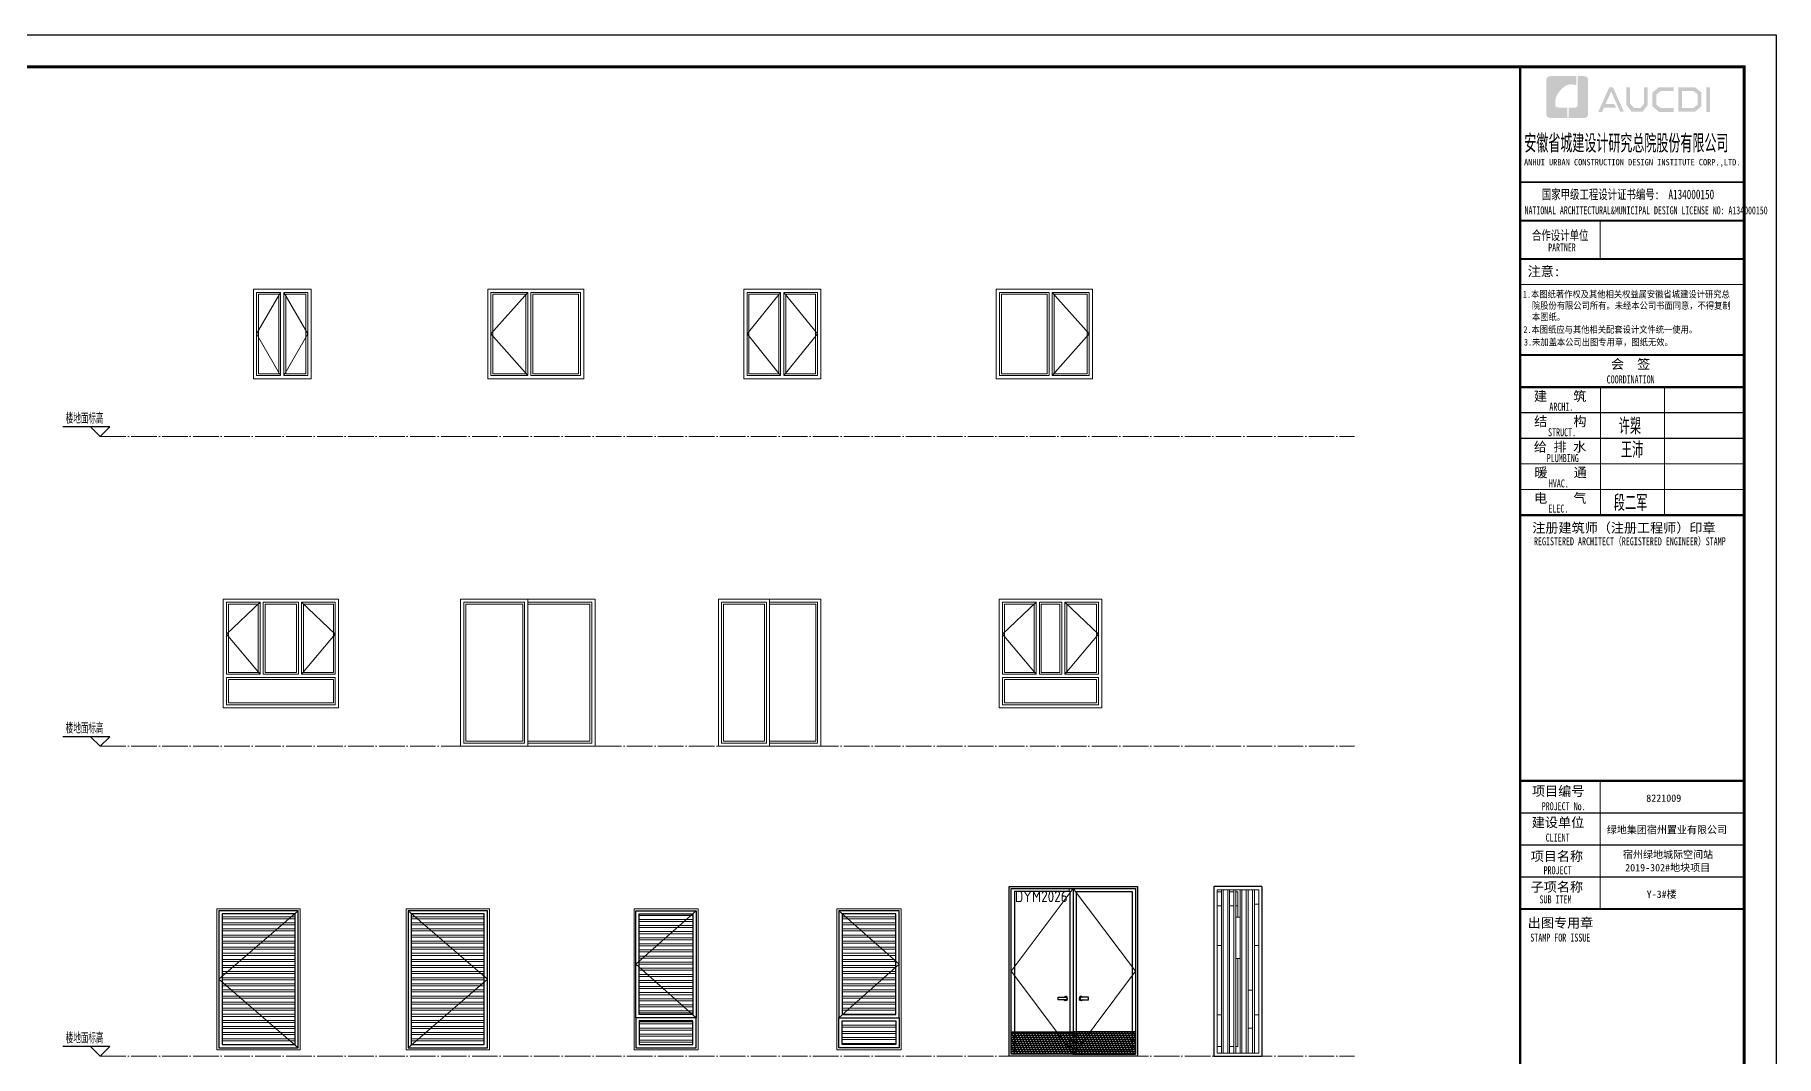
# Model space of a CAD drawing. Extents: x -518115 to 1124316, y -209821 to 1628073.
# Drawn here: x 828465 to 855664, y 810626 to 826574 of the extents above; entities that cross this region are included whole.
import ezdxf

# ---------------------------------------------------------------- set-up
doc = ezdxf.new("R2010")
doc.units = 0
doc.header["$LTSCALE"] = 1000
doc.header["$MEASUREMENT"] = 0
doc.linetypes.add('DOTE', pattern=[2.42, 2, -0.2, 0.02, -0.2])
for name, color, linetype, lineweight in [('A-PL-门', 64, 'Continuous', 25), ('DOTE', 19, 'DOTE', 9), ('WINDOW', 144, 'Continuous', 15), ('图签', 147, 'Continuous', 18), ('立面-普通轮廓', 7, 'Continuous', 18), ('立面-窗', 129, 'Continuous', 30), ('立面-窗开启线', 250, 'Continuous', 13)]:
    doc.layers.add(name, color=color, linetype=linetype, lineweight=lineweight)
for name, color, linetype in [('DIM_ELEV', 3, 'Continuous'), ('图框', 140, 'Continuous'), ('图签文字', 147, 'Continuous')]:
    doc.layers.add(name, color=color, linetype=linetype)
doc.layers.add('yichutu', color=7, linetype='Continuous', true_color=0xffffff, plot=False)
doc.layers.add('不打印-标记', color=10, linetype='Continuous', lineweight=9, plot=False)
doc.styles.add('_TCH_DIM', font='SIMPLEX.shx', dxfattribs={"width": 0.7, "bigfont": 'GBCBIG.shx'})
doc.styles.add('HT', font='')
doc.styles.get("Standard").update_dxf_attribs({"font": 'gbenor.shx', "bigfont": 'gbcbig.shx'})
doc.styles.add('宋体', font='', dxfattribs={"height": 50})
doc.styles.add('建筑图签-1', font='', dxfattribs={"width": 0.7})
doc.styles.add('建筑图签-2', font='TXT.shx', dxfattribs={"width": 0.5, "bigfont": 'HZTXT.shx'})
doc.styles.get('HT').set_extended_font_data('SimHei')
doc.styles.get('宋体').set_extended_font_data('SimSun')
doc.styles.get('建筑图签-1').set_extended_font_data('SimHei')
pattern_1 = [(0, (173333.627, -12921.78), (0, 31.25), []), (45, (173333.627, -12921.78), (-22.0970869, 22.0970869), [])]

# ---------------------------------------------------------------- blocks, each defined once
blk = doc.blocks.new('yct-841-594-84100-59399.9999999999-100-1000.0')
at = {"layer": 'yichutu', "color": 7, "true_color": 0xffffff}
blk.add_lwpolyline([(0, 0), (0, 59400), (84100, 59400), (84100, 0)], close=True, dxfattribs=at)
blk = doc.blocks.new('院标1')
h = blk.add_hatch(color=150)
h.dxf.hatch_style = 1
h.set_gradient(color1=(33, 113, 253), color2=(33, 113, 253), tint=1, name='INVCURVED')
edge = h.paths.add_edge_path()
edge.add_spline(control_points=[(116373, 648379), (116379, 648379), (116382, 648379), (116391, 648379), (116391, 648379), (116391, 648379), (116616, 648379), (116616, 648379), (116616, 648379), (116616, 648379), (116616, 648054), (116616, 648054), (116616, 648054), (116616, 648054), (116108, 648054), (116108, 648054), (116108, 648054), (116028, 648054), (115963, 648111), (115963, 648199), (115963, 648199), (115963, 648199), (115963, 649215), (115963, 649215), (115963, 649215), (115963, 649295), (116018, 649360), (116108, 649360), (116108, 649360), (116108, 649360), (116897, 649360), (116897, 649360), (116897, 649360), (116897, 649360), (116897, 649080), (116897, 649080), (116897, 649080), (116897, 649080), (116566, 649140), (116356, 648859), (116356, 648859), (116245, 648719), (116240, 648545), (116247, 648466), (116247, 648466), (116254, 648386), (116247, 648466), (116247, 648466), (116247, 648466), (116247, 648466), (116258, 648374), (116373, 648379)], knot_values=[0, 0, 0, 0, 0.071429, 0.071429, 0.071429, 0.107143, 0.142857, 0.142857, 0.142857, 0.178571, 0.214286, 0.214286, 0.214286, 0.25, 0.285714, 0.285714, 0.285714, 0.321429, 0.357143, 0.357143, 0.357143, 0.392857, 0.428571, 0.428571, 0.428571, 0.464286, 0.5, 0.5, 0.5, 0.535714, 0.571429, 0.571429, 0.571429, 0.607143, 0.642857, 0.642857, 0.642857, 0.678571, 0.714286, 0.714286, 0.714286, 0.75, 0.785714, 0.785714, 0.785714, 0.821429, 0.857143, 0.857143, 0.857143, 0.928571, 1, 1, 1, 1], degree=3, periodic=0)
h = blk.add_hatch(color=150)
h.dxf.hatch_style = 1
h.set_gradient(color1=(33, 113, 253), color2=(33, 113, 253), tint=1, name='INVCURVED')
edge = h.paths.add_edge_path()
edge.add_spline(control_points=[(117268, 649215), (117268, 649215), (117268, 648199), (117268, 648199), (117268, 648199), (117268, 648114), (117212, 648054), (117123, 648054), (117123, 648054), (117123, 648054), (116663, 648054), (116663, 648054), (116663, 648054), (116663, 648054), (116663, 648379), (116663, 648379), (116663, 648379), (116663, 648379), (116865, 648379), (116865, 648379), (116865, 648379), (116907, 648379), (116941, 648413), (116941, 648455), (116941, 648455), (116941, 648455), (116941, 649360), (116941, 649360), (116941, 649360), (116941, 649360), (117123, 649360), (117123, 649360), (117123, 649360), (117204, 649360), (117268, 649306), (117268, 649215)], knot_values=[0, 0, 0, 0, 0.1, 0.1, 0.1, 0.15, 0.2, 0.2, 0.2, 0.25, 0.3, 0.3, 0.3, 0.35, 0.4, 0.4, 0.4, 0.45, 0.5, 0.5, 0.5, 0.55, 0.6, 0.6, 0.6, 0.65, 0.7, 0.7, 0.7, 0.75, 0.8, 0.8, 0.8, 0.9, 1, 1, 1, 1], degree=3, periodic=0)
blk = doc.blocks.new('A$C549D2611')
at = {"layer": '图框'}
h = blk.add_hatch(color=256, dxfattribs=at)
h.paths.add_polyline_path([(40957, -821), (41019, -821), (41019, -1206), (40957, -1206)])
h.paths.add_polyline_path([(40580, -879), (40580, -1142), (40761, -1142), (40823, -1089), (40823, -929), (40762, -879)], flags=16)
h.paths.add_polyline_path([(40521, -820), (40521, -1201), (40782, -1201), (40882, -1116), (40882, -902), (40784, -820)])
h.paths.add_polyline_path([(40450, -818), (40450, -876), (40246, -876), (40180, -931), (40180, -1091), (40246, -1142), (40451, -1142), (40451, -1203), (40219, -1203), (40118, -1116), (40118, -902), (40217, -818)])
h.paths.add_polyline_path([(39708, -819), (39769, -819), (39769, -1074), (39826, -1140), (39931, -1140), (39988, -1074), (39988, -819), (40045, -819), (40045, -1093), (39963, -1202), (39794, -1202), (39708, -1092)])
h.paths.add_polyline_path([(39442, -820), (39501, -820), (39672, -1202), (39614, -1202), (39473, -885), (39386, -1079), (39522, -1079), (39552, -1137), (39361, -1137), (39332, -1203), (39271, -1203)])
for p, q in [((38052, -2300), (41552, -2300)), ((38052, -2300), (41552, -2300)), ((38052, -2900), (41552, -2900))]:
    blk.add_line(p, q, dxfattribs=at)
blk.add_lwpolyline([(0, 0), (42050, 0), (42050, -29700), (0, -29700)], close=True, dxfattribs=at)
blk.add_lwpolyline([(0, 0), (42050, 0), (42050, -29700), (0, -29700)], close=True, dxfattribs=at)
at = {"layer": '图框', "const_width": 50}
blk.add_lwpolyline([(41550, -29200), (41550, -500), (1250, -500), (1250, -29200)], close=True, dxfattribs=at)
at = {"layer": '图框'}
for points, const_width in [([(38052, -29200), (38052, -500)], 35), ([(38052, -2300), (41552, -2300)], 30), ([(38052, -2900), (41552, -2900)], 30), ([(38052, -2900), (41552, -2900)], 30), ([(39302, -2900), (39302, -3500)], 17.5), ([(38052, -3500), (41552, -3500)], 30), ([(38052, -3500), (41552, -3500)], 30), ([(38052, -3900), (41552, -3900)], 17.5), ([(38057, -5000), (41557, -5000)], 30), ([(38057, -5500), (41557, -5500)], 35), ([(38057, -5500), (41557, -5500)], 35), ([(39307, -5500), (39307, -7500)], 17.5), ([(40307, -5500), (40307, -7500)], 17.5), ([(38057, -5900), (41557, -5900)], 17.5), ([(38057, -6300), (41557, -6300)], 17.5), ([(38057, -6700), (41557, -6700)], 17.5), ([(38057, -7100), (41557, -7100)], 17.5), ([(38057, -7500), (41557, -7500)], 35), ([(38052, -11650), (41552, -11650)], 35), ([(38052, -11650), (41552, -11650)], 35), ([(39302, -13650), (39302, -11650)], 17.5), ([(38052, -12150), (41552, -12150)], 17.5), ([(38052, -12650), (41552, -12650)], 17.5), ([(38052, -13150), (41552, -13150)], 17.5), ([(41552, -13650), (38052, -13650)], 35)]:
    blk.add_lwpolyline(points, dxfattribs=dict(at, const_width=const_width))
at = {"xscale": 0.5, "yscale": 0.5, "zscale": 0.5}
blk.add_blockref('院标1', (-19522, -325325), dxfattribs=at)
at = {"layer": '图框'}
for s, height, style, width, p in [('ANHUI URBAN CONSTRUCTION DESIGN INSTITUTE CORP.,LTD.', 100, '建筑图签-1', 0.91, (38112, -2039)), ('NATIONAL ARCHITECTURAL&MUNICIPAL DESIGN LICENSE NO: A134000150', 125, '建筑图签-1', 0.6, (38121, -2803)), ('PARTNER', 125, '建筑图签-1', 0.6, (38490, -3383)), ('1.本图纸著作权及其他相关权益属安徽省城建设计研究总', 105, 'HT', 0.88, (38095, -4103)), ('本图纸。', 105, 'HT', 0.88, (38235, -4456)), ('院股份有限公司所有。未经本公司书面同意，不得复制', 105, 'HT', 0.88, (38235, -4280)), (' 2.本图纸应与其他相关配套设计文件统一使用。 ', 105, 'HT', 0.88, (38040, -4654)), ('3.未加盖本公司出图专用章，图纸无效。', 105, 'HT', 0.88, (38111, -4851)), ('COORDINATION', 125, '建筑图签-1', 0.7, (39402, -5443)), ('ARCHI.', 125, '建筑图签-1', 0.7, (38507, -5869)), ('STRUCT.', 125, '建筑图签-1', 0.7, (38487, -6268)), ('PLUMBING', 125, '建筑图签-1', 0.7, (38467, -6671)), ('HVAC.', 125, '建筑图签-1', 0.7, (38499, -7067)), ('ELEC.', 125, '建筑图签-1', 0.7, (38492, -7460)), ('REGISTERED ARCHITECT（REGISTERED ENGINEER）STAMP', 125, '建筑图签-1', 0.7, (38267, -7971)), ('PROJECT No.', 125, '建筑图签-1', 0.7, (38387, -12107, -899)), ('CLIENT', 125, '建筑图签-1', 0.7, (38449, -12597)), ('PROJECT', 125, '建筑图签-1', 0.7, (38417, -13107)), ('SUB ITEM', 125, '建筑图签-1', 0.7, (38354, -13562)), ('STAMP FOR ISSUE', 125, '建筑图签-1', 0.7, (38209, -14159))]:
    blk.add_text(s, height=height, dxfattribs=dict(at, style=style, width=width)).set_placement(p)
at = {"layer": '图签', "color": 2, "style": '宋体'}
for s, height, p in [('8221009', 114.7, (40021, -11976)), ('绿地集团宿州置业有限公司', 114.67, (39405, -12469)), ('宿州绿地城际空间站', 114.7, (39657, -12856)), ('2019-302#地块项目', 114.67, (39691, -13061)), ('Y-3#楼', 114.7, (40027, -13476))]:
    blk.add_text(s, height=height, dxfattribs=at).set_placement(p)
at = {"layer": '图签文字', "color": 7, "style": '建筑图签-1'}
for s, height, width, p in [('安徽省城建设计研究总院股份有限公司', 250, 0.55, (38116, -1811)), ('国家甲级工程设计证书编号:  A134000150', 150, 0.7, (38389, -2566)), ('合作设计单位', 150, 0.7, (38235, -3205))]:
    blk.add_text(s, height=height, dxfattribs=dict(at, width=width)).set_placement(p)
for s, p in [('注意:', (38168, -3768)), ('会  签', (39470, -5216)), ('建    筑', (38267, -5717)), ('结    构', (38270, -6110)), ('给 排 水', (38265, -6507)), ('暖    通', (38274, -6909)), ('电    气', (38269, -7309)), ('注册建筑师（注册工程师）印章', (38240, -7773)), ('项目编号', (38236, -11884)), ('建设单位', (38233, -12372)), ('项目名称', (38216, -12901)), ('子项名称', (38216, -13380)), ('出图专用章', (38170, -13941))]:
    blk.add_text(s, height=150, dxfattribs=at).set_placement(p)
at = {"layer": '图签文字', "color": 1, "style": '建筑图签-2', "width": 0.7}
for s, p in [('许槊', (39590, -6236)), ('王沛', (39625, -6606)), ('段二军', (39513, -7434))]:
    blk.add_text(s, height=250, dxfattribs=at).set_placement(p)

msp = doc.modelspace()

# ---------------------------------------------------------------- hatches: boundary and pattern name
at = {"true_color": 0x642165}
h = msp.add_hatch(dxfattribs=at)
h.set_pattern_fill('木板', color=219, scale=25, style=0)
h.set_pattern_definition(pattern_1)
h.paths.add_polyline_path([(843715.9, 810656.4), (844686.4, 810656.3), (844686.4, 811006.3), (843715.9, 811006.4)])
h = msp.add_hatch(dxfattribs=at)
h.set_pattern_fill('木板', color=219, scale=25, style=0)
h.set_pattern_definition(pattern_1)
h.paths.add_polyline_path([(845655.9, 810656.4), (844685.4, 810656.3), (844685.4, 811006.3), (845655.9, 811006.4)])
at = {"layer": '立面-窗开启线', "ltscale": 0.5, "true_color": 0x88471b}
h = msp.add_hatch(dxfattribs=at)
h.set_pattern_fill('ANSI32', color=36, scale=20, angle=135)
h.set_pattern_definition([(180, (831310.41, 810676.28), (-7e-15, -95.25), []), (180, (831278.66, 810708.03), (-7e-15, -95.25), [])])
edge = h.paths.add_edge_path()
edge.add_line((832530.4, 812885.3), (832530.4, 810806.3))
edge.add_line((832530.4, 810806.3), (831390.4, 810806.3))
edge.add_line((831390.4, 810812.3), (831390.4, 812846.3))
edge.add_line((831390.4, 812846.3), (832530.4, 812846.3))
h = msp.add_hatch(dxfattribs=at)
h.set_pattern_fill('ANSI32', color=36, scale=20, angle=135)
h.set_pattern_definition([(180, (834265.47, 810676.28), (-7e-15, -95.25), []), (180, (834233.72, 810708.03), (-7e-15, -95.25), [])])
edge = h.paths.add_edge_path()
edge.add_line((835485.5, 812885.3), (835485.5, 810806.3))
edge.add_line((835485.5, 810806.3), (834345.5, 810806.3))
edge.add_line((834345.5, 810812.3), (834345.5, 812846.3))
edge.add_line((834345.5, 812846.3), (835485.5, 812846.3))
h = msp.add_hatch(dxfattribs=at)
h.set_pattern_fill('ANSI32', color=36, scale=20, angle=135)
h.set_pattern_definition([(180, (228013.81, 801394.28), (-7e-15, -95.25), []), (180, (227982.06, 801426.03), (-7e-15, -95.25), [])])
edge = h.paths.add_edge_path()
edge.add_line((837904.3, 812846.3), (837904.3, 811276.3))
edge.add_line((837904.3, 811276.3), (838744.3, 811276.3))
edge.add_line((838744.3, 811276.8), (838744.3, 812846.3))
edge.add_line((838744.3, 812846.3), (837904.3, 812846.3))
h = msp.add_hatch(dxfattribs=at)
h.set_pattern_fill('ANSI32', color=36, scale=20, angle=135)
h.set_pattern_definition([(180, (840994.54, 810676.28), (-7e-15, -95.25), []), (180, (840962.79, 810708.03), (-7e-15, -95.25), [])])
edge = h.paths.add_edge_path()
edge.add_line((841914.5, 812846.3), (841914.5, 811276.3))
edge.add_line((841914.5, 811276.3), (841074.5, 811276.3))
edge.add_line((841074.5, 811276.8), (841074.5, 812846.3))
edge.add_line((841074.5, 812846.3), (841914.5, 812846.3))
h = msp.add_hatch(dxfattribs=at)
h.set_pattern_fill('ANSI32', color=36, scale=20, angle=135)
h.set_pattern_definition([(180, (228013.81, 799699.28), (-7e-15, -95.25), []), (180, (227982.06, 799731.03), (-7e-15, -95.25), [])])
edge = h.paths.add_edge_path()
edge.add_line((837904.3, 811176.3), (837904.3, 810806.3))
edge.add_line((837904.3, 810806.3), (838744.3, 810806.3))
edge.add_line((838744.3, 810808.3), (838744.3, 811176.3))
edge.add_line((838744.3, 811176.3), (837904.3, 811176.3))
h = msp.add_hatch(dxfattribs=at)
h.set_pattern_fill('ANSI32', color=36, scale=20, angle=135)
h.set_pattern_definition([(180, (840994.54, 808981.28), (-7e-15, -95.25), []), (180, (840962.79, 809013.03), (-7e-15, -95.25), [])])
edge = h.paths.add_edge_path()
edge.add_line((841914.5, 811176.3), (841914.5, 810806.3))
edge.add_line((841914.5, 810806.3), (841074.5, 810806.3))
edge.add_line((841074.5, 810808.3), (841074.5, 811176.3))
edge.add_line((841074.5, 811176.3), (841914.5, 811176.3))

# ---------------------------------------------------------------- linework, layer by layer
at = {"color": 219, "true_color": 0x642165}
for points in [[(844448.7, 811545.2), (844582.2, 811545.2), (844582.2, 811507.2), (844448.7, 811507.2)], [(844924.1, 811545.2), (844790.6, 811545.2), (844790.6, 811507.2), (844924.1, 811507.2)]]:
    msp.add_lwpolyline(points, close=True, dxfattribs=at)
at = {"color": 217, "true_color": 0x93278f}
for points in [[(843715.9, 811006.4), (844686.4, 811006.3), (844686.4, 810656.3), (843715.9, 810656.4)], [(845655.9, 811006.4), (844685.4, 811006.3), (844685.4, 810656.3), (845655.9, 810656.4)]]:
    msp.add_lwpolyline(points, close=True, dxfattribs=at)
at = {"color": 219, "true_color": 0x642165}
for centre, radius, start, end in [((844567.3, 811526.8), 30.4, 221.46397, 144.11782), ((844562.4, 811526.5), 28.1, 250.54022, 117.68792), ((844805.5, 811526.8), 30.4, 35.88218, 318.53603), ((844810.4, 811526.5), 28.1, 62.31208, 289.45978)]:
    msp.add_arc(centre, radius, start, end, dxfattribs=at)
at = {"layer": 'A-PL-门', "color": 0}
for p, q in [((847631.8, 813275.8), (846881.8, 813275.8)), ((846881.8, 813275.8), (846881.8, 810626.3)), ((847631.8, 813275.8), (847631.8, 810626.3)), ((846881.8, 810626.3), (847631.8, 810626.3))]:
    msp.add_line(p, q, dxfattribs=at)
msp.add_lwpolyline([(843685.9, 813276.3), (845685.9, 813276.3), (845685.9, 810626.3), (843685.9, 810626.3)], close=True, dxfattribs=at)
at = {"layer": 'DIM_ELEV'}
for p, q in [((829636.1, 820452.5), (828901.5, 820452.5)), ((829486.1, 820302.5), (829336.1, 820452.5)), ((829486.1, 820302.5), (829636.1, 820452.5)), ((829636.1, 815614.4), (828901.5, 815614.4)), ((829486.1, 815464.4), (829336.1, 815614.4)), ((829486.1, 815464.4), (829636.1, 815614.4)), ((829636.1, 810776.3), (828901.5, 810776.3)), ((829636.1, 810776.3), (828901.5, 810776.3)), ((829486.1, 810626.3), (829336.1, 810776.3)), ((829486.1, 810626.3), (829336.1, 810776.3)), ((829486.1, 810626.3), (829636.1, 810776.3)), ((829486.1, 810626.3), (829636.1, 810776.3))]:
    msp.add_line(p, q, dxfattribs=at)
at = {"layer": 'DOTE', "ltscale": 0.2}
for p, q in [((829486.1, 820302.5), (849078.4, 820302.5)), ((829486.1, 815464.4), (849078.4, 815464.4)), ((829486.1, 810626.3), (849078.4, 810626.3)), ((829486.1, 810626.3), (849078.4, 810626.3))]:
    msp.add_line(p, q, dxfattribs=at)
at = {"layer": 'WINDOW'}
for p, q in [((836165.1, 817764.4), (836165.1, 815464.4)), ((839942.1, 817764.4), (839942.1, 815464.4))]:
    msp.add_line(p, q, dxfattribs=at)
for points in [[(831930.1, 822552.5), (832305.1, 822552.5), (832305.1, 821252.5), (831930.1, 821252.5)], [(832730.1, 822552.5), (832355.1, 822552.5), (832355.1, 821252.5), (832730.1, 821252.5)], [(835589.7, 822552.5), (836164.7, 822552.5), (836164.7, 821252.5), (835589.7, 821252.5)], [(836989.7, 822552.5), (836214.7, 822552.5), (836214.7, 821252.5), (836989.7, 821252.5)], [(839589.8, 822552.5), (840114.8, 822552.5), (840114.8, 821252.5), (839589.8, 821252.5)], [(840689.8, 822552.5), (840164.8, 822552.5), (840164.8, 821252.5), (840689.8, 821252.5)], [(843533, 822552.5), (844308, 822552.5), (844308, 821252.5), (843533, 821252.5)], [(844933, 822552.5), (844358, 822552.5), (844358, 821252.5), (844933, 821252.5)], [(831458.2, 817714.4), (831983.2, 817714.4), (831983.2, 816589.4), (831458.2, 816589.4)], [(832033.2, 817714.4), (832583.2, 817714.4), (832583.2, 816589.4), (832033.2, 816589.4)], [(833158.2, 817714.4), (832633.2, 817714.4), (832633.2, 816589.4), (833158.2, 816589.4)], [(835165.1, 817714.4), (836115.1, 817714.4), (836115.1, 815514.4), (835165.1, 815514.4)], [(837165.1, 817714.4), (836165.1, 817714.4), (836165.1, 815514.4), (837165.1, 815514.4)], [(839192.1, 817714.4), (839892.1, 817714.4), (839892.1, 815514.4), (839192.1, 815514.4)], [(840692.1, 817714.4), (839942.1, 817714.4), (839942.1, 815514.4), (840692.1, 815514.4)], [(843580.3, 817714.4), (844105.3, 817714.4), (844105.3, 816589.4), (843580.3, 816589.4)], [(844505.3, 817714.4), (844155.3, 817714.4), (844155.3, 816589.4), (844505.3, 816589.4)], [(845080.3, 817714.4), (844555.3, 817714.4), (844555.3, 816589.4), (845080.3, 816589.4)], [(831458.2, 816539.4), (833158.2, 816539.4), (833158.2, 816114.4), (831458.2, 816114.4)], [(843580.3, 816539.4), (845080.3, 816539.4), (845080.3, 816114.4), (843580.3, 816114.4)]]:
    msp.add_lwpolyline(points, close=True, dxfattribs=at)
at = {"layer": 'WINDOW', "color": 250}
for points in [[(831960.1, 822522.5), (832275.1, 822522.5), (832275.1, 821282.5), (831960.1, 821282.5)], [(832700.1, 822522.5), (832385.1, 822522.5), (832385.1, 821282.5), (832700.1, 821282.5)], [(835619.7, 822522.5), (836134.7, 822522.5), (836134.7, 821282.5), (835619.7, 821282.5)], [(836959.7, 822522.5), (836244.7, 822522.5), (836244.7, 821282.5), (836959.7, 821282.5)], [(839619.8, 822522.5), (840084.8, 822522.5), (840084.8, 821282.5), (839619.8, 821282.5)], [(840659.8, 822522.5), (840194.8, 822522.5), (840194.8, 821282.5), (840659.8, 821282.5)], [(843563, 822522.5), (844278, 822522.5), (844278, 821282.5), (843563, 821282.5)], [(844903, 822522.5), (844388, 822522.5), (844388, 821282.5), (844903, 821282.5)], [(831488.2, 817684.4), (831953.2, 817684.4), (831953.2, 816619.4), (831488.2, 816619.4)], [(832063.2, 817684.4), (832553.2, 817684.4), (832553.2, 816619.4), (832063.2, 816619.4)], [(833128.2, 817684.4), (832663.2, 817684.4), (832663.2, 816619.4), (833128.2, 816619.4)], [(835195.1, 817684.4), (836085.1, 817684.4), (836085.1, 815544.4), (835195.1, 815544.4)], [(839222.1, 817684.4), (839862.1, 817684.4), (839862.1, 815544.4), (839222.1, 815544.4)], [(843610.3, 817684.4), (844075.3, 817684.4), (844075.3, 816619.4), (843610.3, 816619.4)], [(844475.3, 817684.4), (844185.3, 817684.4), (844185.3, 816619.4), (844475.3, 816619.4)], [(845050.3, 817684.4), (844585.3, 817684.4), (844585.3, 816619.4), (845050.3, 816619.4)], [(831488.2, 816509.4), (833128.2, 816509.4), (833128.2, 816144.4), (831488.2, 816144.4)], [(843610.3, 816509.4), (845050.3, 816509.4), (845050.3, 816144.4), (843610.3, 816144.4)]]:
    msp.add_lwpolyline(points, close=True, dxfattribs=at)
for points in [[(836165.1, 815544.4), (837135.1, 815544.4), (837135.1, 817684.4), (836165.1, 817684.4)], [(839942.1, 815544.4), (840662.1, 815544.4), (840662.1, 817684.4), (839942.1, 817684.4)]]:
    msp.add_lwpolyline(points, dxfattribs=at)
at = {"layer": '立面-普通轮廓'}
for points in [[(831880.1, 822602.5), (832780.1, 822602.5), (832780.1, 821202.5), (831880.1, 821202.5)], [(837039.7, 822602.5), (835539.7, 822602.5), (835539.7, 821202.5), (837039.7, 821202.5)], [(840739.8, 822602.5), (839539.8, 822602.5), (839539.8, 821202.5), (840739.8, 821202.5)], [(843483, 822602.5), (844983, 822602.5), (844983, 821202.5), (843483, 821202.5)], [(831408.2, 817764.4), (833208.2, 817764.4), (833208.2, 816064.4), (831408.2, 816064.4)], [(835115.1, 817764.4), (837215.1, 817764.4), (837215.1, 815464.4), (835115.1, 815464.4)], [(839142.1, 817764.4), (840742.1, 817764.4), (840742.1, 815464.4), (839142.1, 815464.4)], [(843530.3, 817764.4), (845130.3, 817764.4), (845130.3, 816064.4), (843530.3, 816064.4)], [(831310.4, 810726.3), (832610.4, 810726.3), (832610.4, 812926.3), (831310.4, 812926.3)], [(834265.5, 810726.3), (835565.5, 810726.3), (835565.5, 812926.3), (834265.5, 812926.3)], [(838824.3, 810726.3), (837824.3, 810726.3), (837824.3, 812926.3), (838824.3, 812926.3)], [(840994.5, 810726.3), (841994.5, 810726.3), (841994.5, 812926.3), (840994.5, 812926.3)]]:
    msp.add_lwpolyline(points, close=True, dxfattribs=at)
at = {"layer": '立面-窗'}
msp.add_line((844685.9, 813246.3), (844685.9, 810656.3), dxfattribs=at)
for points in [[(843715.9, 813246.3), (845655.9, 813246.3), (845655.9, 810656.3), (843715.9, 810656.3)], [(843765.9, 810706.3), (844635.9, 810706.3), (844635.9, 813196.3), (843765.9, 813196.3)], [(845605.9, 810706.3), (844735.9, 810706.3), (844735.9, 813196.3), (845605.9, 813196.3)], [(831340.4, 810756.3), (832580.4, 810756.3), (832580.4, 812896.3), (831340.4, 812896.3)], [(831390.4, 810806.3), (832530.4, 810806.3), (832530.4, 812846.3), (831390.4, 812846.3)], [(834295.5, 810756.3), (835535.5, 810756.3), (835535.5, 812896.3), (834295.5, 812896.3)], [(834345.5, 810806.3), (835485.5, 810806.3), (835485.5, 812846.3), (834345.5, 812846.3)], [(838794.3, 811226.3), (837854.3, 811226.3), (837854.3, 812896.3), (838794.3, 812896.3)], [(838744.3, 811276.3), (837904.3, 811276.3), (837904.3, 812846.3), (838744.3, 812846.3)], [(841024.5, 811226.3), (841964.5, 811226.3), (841964.5, 812896.3), (841024.5, 812896.3)], [(841074.5, 811276.3), (841914.5, 811276.3), (841914.5, 812846.3), (841074.5, 812846.3)], [(838794.3, 811226.3), (837854.3, 811226.3), (837854.3, 810756.3), (838794.3, 810756.3)], [(838744.3, 811176.3), (837904.3, 811176.3), (837904.3, 810806.3), (838744.3, 810806.3)], [(841024.5, 811226.3), (841964.5, 811226.3), (841964.5, 810756.3), (841024.5, 810756.3)], [(841074.5, 811176.3), (841914.5, 811176.3), (841914.5, 810806.3), (841074.5, 810806.3)]]:
    msp.add_lwpolyline(points, close=True, dxfattribs=at)
at = {"layer": '立面-窗开启线', "color": 36, "ltscale": 0.5, "true_color": 0x88471b}
for p, q in [((846932.6, 810674.8), (846932.6, 813225.8)), ((847585.1, 813225.8), (846932.6, 813225.8)), ((846932.6, 813191.8), (846999.6, 813191.8)), ((846999.6, 812975.3), (846932.6, 812975.3)), ((846999.6, 813225.8), (846999.6, 810674.8)), ((847028.9, 810674.8), (847028.9, 813225.8)), ((847097.2, 813225.8), (847097.2, 810674.8)), ((847126.5, 810674.8), (847126.5, 813225.8)), ((847126.5, 813191.8), (847192.6, 813191.8)), ((847192.6, 812975.3), (847126.5, 812975.3)), ((847192.6, 813225.8), (847192.6, 810674.8)), ((847221.8, 810674.8), (847221.8, 813225.8)), ((847221.8, 813191.8), (847253.3, 813191.8)), ((847253.3, 812975.3), (847221.8, 812975.3)), ((847253.3, 813191.8), (847253.3, 812796.6)), ((847290.2, 813225.8), (847290.2, 810674.8)), ((847319.4, 810674.8), (847319.4, 813225.8)), ((847387.8, 813225.8), (847387.8, 810674.8)), ((847417, 810674.8), (847417, 813225.8)), ((847485.3, 813225.8), (847485.3, 810674.8)), ((847514.6, 810674.8), (847514.6, 813225.8)), ((847514.6, 812997.6), (847585.1, 812997.6)), ((847585.1, 810674.8), (847585.1, 813225.8)), ((847221.8, 812796.6), (847290.2, 812796.6)), ((846999.6, 812352.8), (846932.6, 812352.8)), ((847585.1, 812352.8), (847514.6, 812352.8)), ((847290.2, 812151.8), (847221.8, 812151.8)), ((847253.3, 812151.8), (847253.3, 810776.8)), ((847417, 811657.8), (847485.3, 811657.8)), ((846999.6, 811273.3), (846932.6, 811273.3)), ((847585.1, 811273.3), (847514.6, 811273.3)), ((847485.3, 811063.1), (847417, 811063.1)), ((847631.8, 810626.3), (846881.8, 810626.3)), ((846999.6, 810776.8), (846932.6, 810776.8)), ((846932.6, 810674.8), (847585.1, 810674.8)), ((847192.6, 810776.8), (847126.5, 810776.8)), ((847253.3, 810776.8), (847221.8, 810776.8))]:
    msp.add_line(p, q, dxfattribs=at)
at = {"layer": '立面-窗开启线', "color": 4, "ltscale": 0.5}
for points in [[(832305.1, 822552.5), (831930.1, 821902.5), (832305.1, 821252.5)], [(832355.1, 822552.5), (832730.1, 821902.5), (832355.1, 821252.5)], [(836164.7, 822552.5), (835589.7, 821902.5), (836164.7, 821252.5)], [(840114.8, 822552.5), (839589.8, 821902.5), (840114.8, 821252.5)], [(840164.8, 822552.5), (840689.8, 821902.5), (840164.8, 821252.5)], [(844358, 822552.5), (844933, 821902.5), (844358, 821252.5)], [(831983.2, 817714.4), (831458.2, 817214.4), (831983.2, 816589.4)], [(832633.2, 817714.4), (833158.2, 817214.4), (832633.2, 816589.4)], [(844105.3, 817714.4), (843580.3, 817214.4), (844105.3, 816589.4)], [(844555.3, 817714.4), (845080.3, 817214.4), (844555.3, 816589.4)], [(832580.4, 812896.3), (831340.4, 811826.3), (832580.4, 810756.3)], [(834295.5, 812896.3), (835535.5, 811826.3), (834295.5, 810756.3)], [(838794.3, 812896.3), (837854.3, 812061.3), (838794.3, 811226.3)], [(841024.5, 812896.3), (841964.5, 812061.3), (841024.5, 811226.3)]]:
    msp.add_lwpolyline(points, dxfattribs=at)
at = {"layer": '立面-窗开启线', "ltscale": 0.5}
for points in [[(844685.9, 813246.3), (843715.9, 811951.3), (844686.3, 810656.3)], [(844685.9, 813246.3), (845655.9, 811951.3), (844686.3, 810656.3)]]:
    msp.add_lwpolyline(points, dxfattribs=at)

# ---------------------------------------------------------------- block references
msp.add_blockref('A$C549D2611', (813614.1, 826573.7))
at = {"layer": 'yichutu', "xscale": 0.5, "yscale": 0.5, "zscale": 0.5}
msp.add_blockref('yct-841-594-84100-59399.9999999999-100-1000.0', (813614.1, 796873.7), dxfattribs=at)

# ---------------------------------------------------------------- texts
at = {"layer": 'DIM_ELEV', "color": 7, "style": '_TCH_DIM', "width": 0.7}
for p in [(828947.5, 820502.5), (828947.5, 815664.4), (828947.5, 810826.3), (828947.5, 810826.3)]:
    msp.add_text('楼地面标高', height=168.79, dxfattribs=at).set_placement(p)
at = {"layer": '不打印-标记', "color": 1}
msp.add_text("DYM2026'", height=175, dxfattribs=at).set_placement((843775.4, 813031.4))

doc.saveas('drawing.dxf')
